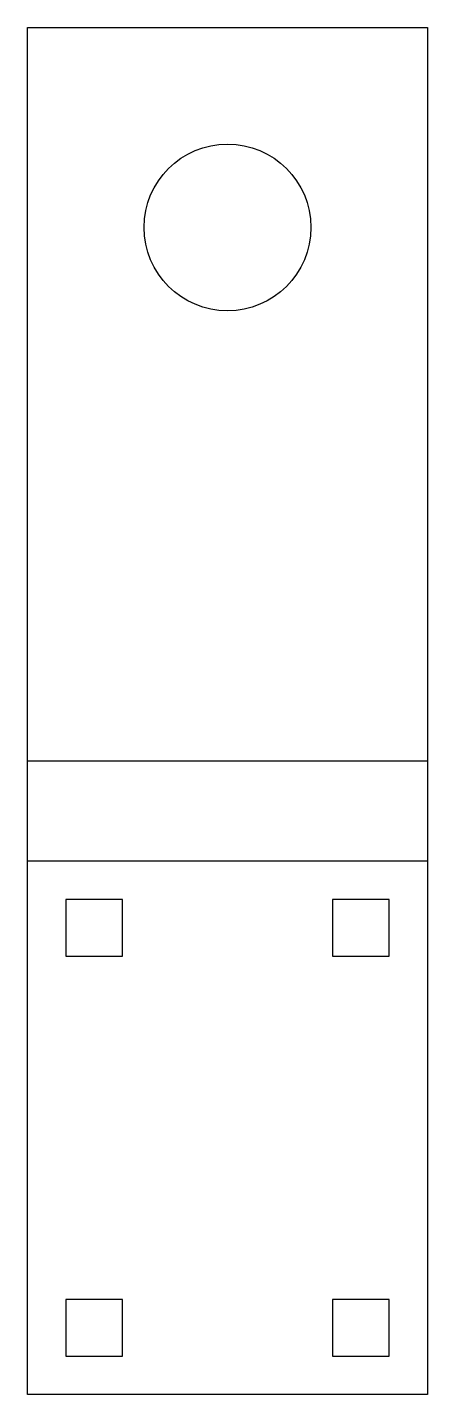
# Model space of a CAD drawing. Header units: millimetres. Extents: x 0 to 60, y 0 to 205.
import ezdxf

# ---------------------------------------------------------------- set-up
doc = ezdxf.new("R2010")
doc.units = ezdxf.units.MM

# ---------------------------------------------------------------- blocks, each defined once
blk = doc.blocks.new('Tai cau - 3')
at = {"color": 7}
for p, q in [((0, 205), (60, 205)), ((0, 0), (0, 205)), ((60, 205), (60, 0)), ((60, 95), (0, 95)), ((60, 80), (0, 80)), ((60, 0), (0, 0))]:
    blk.add_line(p, q, dxfattribs=at)
at = {"color": 2}
for points in [[(5.75, 65.75), (14.25, 65.75), (14.25, 74.25), (5.75, 74.25)], [(45.75, 65.75), (54.25, 65.75), (54.25, 74.25), (45.75, 74.25)], [(5.75, 5.75), (14.25, 5.75), (14.25, 14.25), (5.75, 14.25)], [(45.75, 5.75), (54.25, 5.75), (54.25, 14.25), (45.75, 14.25)]]:
    blk.add_lwpolyline(points, close=True, dxfattribs=at)
blk.add_circle((30, 175), 12.5, dxfattribs=at)

msp = doc.modelspace()

# ---------------------------------------------------------------- block references
msp.add_blockref('Tai cau - 3', (0, 0))

doc.saveas('drawing.dxf')
